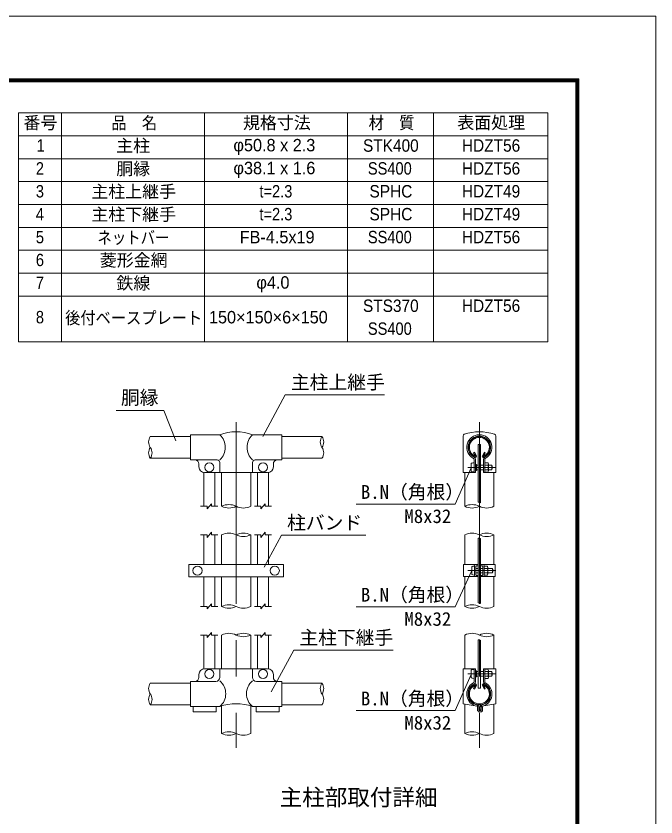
# Model space of a CAD drawing. Units: millimetres, scale not verified. Extents: x -4200 to 4200, y -2970 to 2970.
# Drawn here: x 1964 to 4200, y 170 to 2970 of the extents above; entities that cross this region are included whole.
import ezdxf
from ezdxf.enums import TextEntityAlignment as Align

# ---------------------------------------------------------------- set-up
doc = ezdxf.new("R2010")
doc.units = ezdxf.units.MM
doc.header["$LTSCALE"] = 20
doc.linetypes.add('USER1', pattern=[50.8, 31.75, -6.35, 6.35, -6.35])
for name, color, linetype, lineweight in [('0-0_D-BMK', 2, 'USER1', 13), ('0-1_D-STR1', 1, 'Continuous', 18), ('0-2_D-STR-DIM', 7, 'Continuous', 9), ('0-5_D-STR3', 3, 'Continuous', 13), ('0-7_D-STR-TXT', 7, 'Continuous', 9), ('0-8_D-TTL', 7, 'Continuous', 9), ('0-C_D-MTR-FRAM', 7, 'Continuous', 9)]:
    doc.layers.add(name, color=color, linetype=linetype, lineweight=lineweight)
doc.layers.add('0-4_D-TTL-TXT', color=7, linetype='Continuous')
doc.layers.add('0-B_D-MTR-TXT', color=7, linetype='Continuous')
doc.styles.add('ＭＳ ゴシック', font='')
doc.styles.add('ＭＳ Ｐゴシック', font='')
doc.styles.get('ＭＳ ゴシック').set_extended_font_data('MS Gothic')
doc.styles.get('ＭＳ Ｐゴシック').set_extended_font_data('MS PGothic')

msp = doc.modelspace()

# ---------------------------------------------------------------- linework, layer by layer
at = {"layer": '0-0_D-BMK'}
for p, q in [((2732.8, 1550.33), (2732.8, 412.33)), ((3582.8, 1550.33), (3582.8, 412.33)), ((3542.15, 1392.33), (3639.9, 1392.33)), ((3542.72, 1031.33), (3640.48, 1031.33)), ((3542.15, 670.33), (3639.9, 670.33))]:
    msp.add_line(p, q, dxfattribs=at)
at = {"layer": '0-1_D-STR1'}
for p, q in [((2572.8, 1500.33), (2432.8, 1500.33)), ((2892.8, 1500.33), (3032.8, 1500.33)), ((3562.44, 1443.73), (3565.21, 1445.33)), ((3569.45, 1431.57), (3562.44, 1443.73)), ((3572.23, 1433.17), (3565.21, 1445.33)), ((3593.37, 1433.17), (3600.39, 1445.33)), ((3596.15, 1431.57), (3603.17, 1443.73)), ((3603.17, 1443.73), (3600.39, 1445.33)), ((2572.8, 1424.13), (2432.8, 1424.13)), ((2892.8, 1424.13), (3032.8, 1424.13)), ((2682, 1374.33), (2682, 1256.33)), ((2783.6, 1374.33), (2783.6, 1256.33)), ((3532, 1374.33), (3532, 1256.33)), ((3633.6, 1374.33), (3633.6, 1256.33)), ((2682, 1156.33), (2682, 1052.32)), ((2783.6, 1156.33), (2783.6, 1052.32)), ((3532, 1156.33), (3532, 1052.33)), ((3633.6, 1156.33), (3633.6, 1052.33)), ((2682, 1010.32), (2682, 906.33)), ((2783.6, 1010.32), (2783.6, 906.33)), ((3532, 1010.33), (3532, 906.33)), ((3633.6, 1010.33), (3633.6, 906.33)), ((2682, 806.33), (2682, 688.33)), ((2783.6, 806.33), (2783.6, 688.33)), ((3532, 806.33), (3532, 688.33)), ((3633.6, 806.33), (3633.6, 688.33)), ((2572.8, 638.43), (2432.8, 638.43)), ((2892.8, 638.43), (3032.8, 638.43)), ((3569.45, 631.09), (3562.44, 618.94)), ((3562.44, 618.94), (3565.21, 617.33)), ((3572.23, 629.49), (3565.21, 617.33)), ((3593.37, 629.49), (3600.39, 617.33)), ((3596.15, 631.09), (3603.17, 618.94)), ((3603.17, 618.94), (3600.39, 617.33)), ((2572.8, 562.23), (2432.8, 562.23)), ((2892.8, 562.23), (3032.8, 562.23)), ((3532, 564.99), (3532, 462.33)), ((3633.6, 564.99), (3633.6, 462.33)), ((2682, 556.33), (2682, 462.33)), ((2783.6, 556.33), (2783.6, 462.33))]:
    msp.add_line(p, q, dxfattribs=at)
for centre, radius, start, end in [((3582.8, 1462.23), 38.1, 294.32478, 245.67522), ((3582.8, 1462.23), 34.89, 294.32478, 245.67522), ((3568.76, 1431.17), 4.01, 245.67522, 30), ((3568.76, 1431.17), 0.802, 245.67522, 30), ((3596.84, 1431.17), 4.01, 150, 294.32478), ((3596.84, 1431.17), 0.802, 150, 294.32478), ((3582.8, 600.43), 38.1, 114.32478, 65.67522), ((3582.8, 600.43), 34.89, 114.32478, 65.67522), ((3568.76, 631.5), 4.01, 330, 114.32478), ((3568.76, 631.5), 0.802, 330, 114.32478), ((3596.84, 631.5), 4.01, 65.67522, 210), ((3596.84, 631.5), 0.802, 65.67522, 210)]:
    msp.add_arc(centre, radius, start, end, dxfattribs=at)
at = {"layer": '0-2_D-STR-DIM'}
for p, q in [((2631.3, 1247.33), (2646.3, 1265.33)), ((2646.3, 1256.33), (2646.3, 1265.33)), ((2819.3, 1247.33), (2834.3, 1265.33)), ((2834.3, 1256.33), (2834.3, 1265.33)), ((2608.8, 1256.33), (2631.3, 1256.33)), ((2631.3, 1247.33), (2631.3, 1256.33)), ((2646.3, 1256.33), (2668.8, 1256.33)), ((2796.8, 1256.33), (2819.3, 1256.33)), ((2819.3, 1247.33), (2819.3, 1256.33)), ((2834.3, 1256.33), (2856.8, 1256.33)), ((2608.8, 1156.33), (2631.3, 1156.33)), ((2631.3, 1147.33), (2646.3, 1165.33)), ((2631.3, 1147.33), (2631.3, 1156.33)), ((2646.3, 1156.33), (2646.3, 1165.33)), ((2646.3, 1156.33), (2668.8, 1156.33)), ((2796.8, 1156.33), (2819.3, 1156.33)), ((2819.3, 1147.33), (2834.3, 1165.33)), ((2819.3, 1147.33), (2819.3, 1156.33)), ((2834.3, 1156.33), (2834.3, 1165.33)), ((2834.3, 1156.33), (2856.8, 1156.33)), ((2608.8, 906.33), (2631.3, 906.33)), ((2631.3, 897.33), (2646.3, 915.33)), ((2631.3, 897.33), (2631.3, 906.33)), ((2646.3, 906.33), (2646.3, 915.33)), ((2646.3, 906.33), (2668.8, 906.33)), ((2796.8, 906.33), (2819.3, 906.33)), ((2819.3, 897.33), (2834.3, 915.33)), ((2819.3, 897.33), (2819.3, 906.33)), ((2834.3, 906.33), (2834.3, 915.33)), ((2834.3, 906.33), (2856.8, 906.33)), ((2631.3, 797.33), (2646.3, 815.33)), ((2646.3, 806.33), (2646.3, 815.33)), ((2819.3, 797.33), (2834.3, 815.33)), ((2834.3, 806.33), (2834.3, 815.33)), ((2608.8, 806.33), (2631.3, 806.33)), ((2631.3, 797.33), (2631.3, 806.33)), ((2646.3, 806.33), (2668.8, 806.33)), ((2796.8, 806.33), (2819.3, 806.33)), ((2819.3, 797.33), (2819.3, 806.33)), ((2834.3, 806.33), (2856.8, 806.33))]:
    msp.add_line(p, q, dxfattribs=at)
for centre, radius, start, end in [((2460.04, 1481.28), 33.24, 145.03504, 214.96496), ((3060.04, 1481.28), 33.24, 145.03504, 214.96496), ((3005.56, 1481.28), 33.24, 325.03504, 34.96496), ((2460.04, 1443.18), 33.24, 145.03422, 214.96578), ((2405.56, 1443.18), 33.24, 325.03504, 34.96496), ((3005.56, 1443.18), 33.24, 325.03422, 34.96578), ((2707.4, 1205.57), 56.76, 63.4184, 116.5816), ((3557.4, 1205.57), 56.76, 63.4184, 116.5816), ((3579.84, 1255.27), 15.36, 60.95271, 95.76063), ((2707.4, 1307.1), 56.76, 243.4184, 296.5816), ((2758.2, 1307.1), 56.76, 243.4184, 296.5816), ((3557.4, 1307.1), 56.76, 243.4184, 296.5816), ((3608.2, 1307.1), 56.76, 243.4184, 296.5816), ((2707.4, 1105.57), 56.76, 63.4184, 116.5816), ((2758.2, 1105.57), 56.76, 63.4184, 116.5816), ((2758.2, 1207.1), 56.76, 243.4184, 296.5816), ((3557.4, 1105.57), 56.76, 63.4184, 116.5816), ((3608.2, 1105.57), 56.76, 63.4184, 116.5816), ((3608.2, 1207.1), 56.76, 243.4184, 296.5816), ((3579.84, 1130.01), 15.36, 60.95271, 95.76063), ((2707.4, 855.57), 56.76, 63.4184, 116.5816), ((2707.4, 957.1), 56.76, 243.4184, 296.5816), ((2758.2, 957.1), 56.76, 243.4184, 296.5816), ((3557.4, 855.57), 56.76, 63.4184, 116.5816), ((3557.4, 957.1), 56.76, 243.4184, 296.5816), ((3579.84, 903.07), 15.36, 60.95271, 95.76063), ((3608.2, 957.1), 56.76, 243.4184, 296.5816), ((2707.4, 755.57), 56.76, 63.4184, 116.5816), ((2758.2, 755.57), 56.76, 63.4184, 116.5816), ((3557.4, 755.57), 56.76, 63.4184, 116.5816), ((3608.2, 755.57), 56.76, 63.4184, 116.5816), ((2758.2, 857.1), 56.76, 243.4184, 296.5816), ((3579.84, 774.34), 15.36, 60.95271, 95.76063), ((3608.2, 857.1), 56.76, 243.4184, 296.5816), ((2460.04, 619.38), 33.24, 145.03504, 214.96496), ((3060.04, 619.38), 33.24, 145.03504, 214.96496), ((3005.56, 619.38), 33.24, 325.03504, 34.96496), ((2460.04, 581.28), 33.24, 145.03422, 214.96578), ((2405.56, 581.28), 33.24, 325.03504, 34.96496), ((3005.56, 581.28), 33.24, 325.03422, 34.96578), ((2707.4, 411.57), 56.76, 63.4184, 116.5816), ((2707.4, 513.1), 56.76, 243.4184, 296.5816), ((2758.2, 513.1), 56.76, 243.4184, 296.5816), ((3557.4, 411.57), 56.76, 63.4184, 116.5816), ((3557.4, 513.1), 56.76, 243.4184, 296.5816), ((3608.2, 513.1), 56.76, 243.4184, 296.5816)]:
    msp.add_arc(centre, radius, start, end, dxfattribs=at)
at = {"layer": '0-5_D-STR3'}
for p, q in [((2572.8, 1506.33), (2572.8, 1418.33)), ((2572.8, 1506.33), (2675.7, 1506.33)), ((2789.9, 1506.33), (2892.8, 1506.33)), ((2892.8, 1506.33), (2892.8, 1418.33)), ((3639.9, 1501.71), (3639.9, 1374.33)), ((3578.3, 1472.33), (3587.3, 1472.33)), ((3578.3, 1472.33), (3578.3, 1270.56)), ((3587.3, 1472.33), (3587.3, 1268.7)), ((2572.8, 1418.33), (2666.3, 1418.33)), ((2602.8, 1404.33), (2602.8, 1394.33)), ((2675.7, 1408.93), (2675.7, 1374.33)), ((2789.9, 1408.93), (2789.9, 1374.33)), ((2799.3, 1418.33), (2892.8, 1418.33)), ((2862.8, 1404.33), (2862.8, 1394.33)), ((3554.6, 1405.33), (3554.6, 1379.33)), ((3564.2, 1419.99), (3564.2, 1374.33)), ((3568.8, 1419.99), (3568.8, 1374.33)), ((3572.2, 1402.97), (3568.8, 1402.97)), ((3572.2, 1402.97), (3572.2, 1381.7)), ((3572.2, 1400.33), (3578.3, 1400.33)), ((3587.3, 1400.33), (3596.8, 1400.33)), ((3596.8, 1419.99), (3596.8, 1374.33)), ((3601.4, 1419.99), (3601.4, 1374.33)), ((3612.4, 1408.53), (3601.4, 1408.53)), ((3612.4, 1400.43), (3601.4, 1400.43)), ((3614.4, 1404.16), (3614.4, 1380.26)), ((3614.4, 1400.33), (3626.2, 1400.33)), ((3626.2, 1400.33), (3626.2, 1384.33)), ((2619.8, 1374.33), (2619.8, 1256.33)), ((2622.8, 1374.33), (2842.8, 1374.33)), ((2657.8, 1374.33), (2657.8, 1256.33)), ((2807.8, 1374.33), (2807.8, 1256.33)), ((2845.8, 1374.33), (2845.8, 1256.33)), ((3572.2, 1381.7), (3568.8, 1381.7)), ((3572.2, 1384.33), (3578.3, 1384.33)), ((3587.3, 1384.33), (3596.8, 1384.33)), ((3596.8, 1374.33), (3639.9, 1374.33)), ((3612.4, 1384.23), (3601.4, 1384.23)), ((3612.4, 1376.13), (3601.4, 1376.13)), ((3614.4, 1384.33), (3626.2, 1384.33)), ((2619.8, 1156.33), (2619.8, 1052.32)), ((2657.8, 1156.33), (2657.8, 1052.32)), ((2807.8, 1156.33), (2807.8, 1052.32)), ((2845.8, 1156.33), (2845.8, 1052.32)), ((3578.3, 1145.29), (3578.3, 918.36)), ((3587.3, 1143.43), (3587.3, 916.5)), ((2567.8, 1052.32), (2567.8, 1010.32)), ((2897.8, 1052.32), (2567.8, 1052.32)), ((2897.8, 1052.32), (2897.8, 1010.32)), ((3556.7, 1044.33), (3556.7, 1018.33)), ((3566.3, 1048.33), (3566.3, 1014.33)), ((3566.3, 1047.33), (3566.3, 1015.33)), ((3566.3, 1043.73), (3566.3, 1018.93)), ((3570.9, 1045.73), (3570.9, 1016.93)), ((3570.9, 1039.33), (3578.3, 1039.33)), ((3578.3, 1047.73), (3572.9, 1047.73)), ((3587.3, 1047.73), (3592.7, 1047.73)), ((3587.3, 1039.33), (3594.7, 1039.33)), ((3594.7, 1045.73), (3594.7, 1016.93)), ((3599.3, 1048.33), (3599.3, 1014.33)), ((3610.3, 1047.53), (3599.3, 1047.53)), ((3610.3, 1039.43), (3599.3, 1039.43)), ((3612.3, 1043.16), (3612.3, 1019.26)), ((3612.3, 1039.33), (3628.3, 1039.33)), ((3628.3, 1039.33), (3628.3, 1023.33)), ((2897.8, 1010.32), (2567.8, 1010.32)), ((2619.8, 1010.32), (2619.8, 906.33)), ((2657.8, 1010.32), (2657.8, 906.33)), ((2807.8, 1010.32), (2807.8, 906.33)), ((2845.8, 1010.32), (2845.8, 906.33)), ((3578.3, 1010.33), (3527.4, 1010.33)), ((3570.9, 1023.33), (3578.3, 1023.33)), ((3578.3, 1014.93), (3572.9, 1014.93)), ((3587.3, 1023.33), (3594.7, 1023.33)), ((3587.3, 1014.93), (3592.7, 1014.93)), ((3587.3, 1010.33), (3638.2, 1010.33)), ((3610.3, 1023.23), (3599.3, 1023.23)), ((3610.3, 1015.13), (3599.3, 1015.13)), ((3612.3, 1023.33), (3628.3, 1023.33)), ((2619.8, 806.33), (2619.8, 688.11)), ((2657.8, 806.33), (2657.8, 688.33)), ((2807.8, 806.33), (2807.8, 688.33)), ((2845.8, 806.33), (2845.8, 688.11)), ((3578.3, 620.33), (3578.3, 789.63)), ((3587.3, 620.33), (3587.3, 787.77)), ((2622.8, 688.33), (2842.8, 688.33)), ((2675.7, 688.33), (2675.7, 658.33)), ((2789.9, 688.33), (2789.9, 658.33)), ((3525.7, 688.33), (3525.7, 566.16)), ((3525.7, 688.33), (3568.8, 688.33)), ((3554.6, 683.33), (3554.6, 657.33)), ((3564.2, 688.33), (3564.2, 642.68)), ((3568.8, 688.33), (3568.8, 642.68)), ((3572.2, 680.97), (3568.8, 680.97)), ((3572.2, 680.97), (3572.2, 659.7)), ((3572.2, 678.33), (3578.3, 678.33)), ((3587.3, 678.33), (3596.8, 678.33)), ((3596.8, 688.33), (3596.8, 642.68)), ((3596.8, 688.33), (3639.9, 688.33)), ((3601.4, 688.33), (3601.4, 642.68)), ((3612.4, 686.53), (3601.4, 686.53)), ((3612.4, 678.43), (3601.4, 678.43)), ((3614.4, 682.16), (3614.4, 658.26)), ((3614.4, 678.33), (3626.2, 678.33)), ((3626.2, 678.33), (3626.2, 662.33)), ((3639.9, 688.33), (3639.9, 566.16)), ((2572.8, 644.33), (2572.8, 556.33)), ((2661.7, 644.33), (2572.8, 644.33)), ((2602.8, 668.33), (2602.8, 658.33)), ((2892.8, 644.33), (2803.9, 644.33)), ((2862.8, 668.33), (2862.8, 658.33)), ((2892.8, 644.33), (2892.8, 556.33)), ((3572.2, 659.7), (3568.8, 659.7)), ((3572.2, 662.33), (3578.3, 662.33)), ((3587.3, 662.33), (3596.8, 662.33)), ((3612.4, 662.23), (3601.4, 662.23)), ((3612.4, 654.13), (3601.4, 654.13)), ((3614.4, 662.33), (3626.2, 662.33)), ((3578.3, 620.33), (3587.3, 620.33)), ((3525.7, 566.16), (3574.58, 557.11)), ((3639.9, 566.16), (3591.03, 557.11)), ((2675.7, 556.33), (2572.8, 556.33)), ((2582.8, 556.33), (2582.8, 537.73)), ((2662.8, 537.73), (2582.8, 537.73)), ((2662.8, 556.33), (2662.8, 537.73)), ((2892.8, 556.33), (2789.9, 556.33)), ((2802.8, 556.33), (2802.8, 537.73)), ((2882.8, 537.73), (2802.8, 537.73)), ((2882.8, 556.33), (2882.8, 537.73)), ((3576.2, 555.14), (3576.2, 544.33)), ((3580.8, 555.14), (3580.8, 544.33)), ((3582.8, 542.33), (3587.4, 542.33)), ((3582.8, 537.73), (3587.4, 537.73)), ((3584.8, 555.14), (3584.8, 545.33)), ((3584.8, 545.33), (3589.4, 545.33)), ((3589.4, 555.14), (3589.4, 544.33)), ((3589.4, 555.14), (3594, 555.14)), ((3594, 555.14), (3594, 544.33))]:
    msp.add_line(p, q, dxfattribs=at)
for points in [[(3525.7, 1501.72), (3525.7, 1374.33), (3568.8, 1374.33)], [(3578.3, 1052.33), (3527.4, 1052.33), (3527.4, 1010.33)], [(3587.3, 1052.33), (3638.2, 1052.33), (3638.2, 1010.33)]]:
    msp.add_lwpolyline(points, dxfattribs=at)
for centre in [(2638.8, 1392.33), (2826.8, 1392.33), (2597.8, 1031.32), (2867.8, 1031.32), (2638.8, 670.33), (2826.8, 670.33)]:
    msp.add_circle(centre, 16, dxfattribs=at)
for centre, radius, start, end in [((2732.8, 1356.87), 160, 69.0916, 110.9084), ((3582.79, 1356.87), 160, 70.77586, 109.21688), ((2633.19, 1462.33), 61.18, 314.01503, 45.98497), ((2832.41, 1462.33), 61.18, 134.01503, 225.98497), ((3532.3, 1501.72), 6.6, 109.21688, 180), ((3582.8, 1462.33), 44, 298.0884, 241.9116), ((3582.8, 1462.33), 39.4, 298.0884, 241.9116), ((3633.3, 1501.71), 6.6, 0, 70.77586), ((2588.8, 1404.33), 14, 0, 90), ((2666.3, 1408.93), 9.4, 0, 90), ((2799.3, 1408.93), 9.4, 90, 180), ((2876.8, 1404.33), 14, 90, 180), ((3560.2, 1419.99), 4, 0, 61.9116), ((3560.2, 1419.99), 8.6, 0, 61.9116), ((3605.4, 1419.99), 8.6, 118.0884, 180), ((3605.4, 1419.99), 4, 118.0884, 180), ((3597, 1392.33), 17.4, 332.26063, 27.73937), ((3609.33, 1404.48), 5.08, 307.21089, 52.78911), ((3611.2, 1392.33), 17, 331.92751, 28.07249), ((2622.8, 1394.33), 20, 180, 270), ((2842.8, 1394.33), 20, 270, 0), ((3609.3, 1380.18), 5.1, 307.42505, 52.57495), ((3570.3, 1048.33), 4, 90, 180), ((3572.9, 1045.73), 2, 90, 180), ((3592.7, 1045.73), 2, 0, 90), ((3595.3, 1048.33), 4, 0, 90), ((3594.9, 1031.33), 17.4, 332.26063, 27.73937), ((3607.23, 1043.48), 5.08, 307.21089, 52.78911), ((3613.3, 1031.33), 17, 331.92751, 28.07249), ((3570.3, 1014.33), 4, 180, 270), ((3572.9, 1016.93), 2, 180, 270), ((3592.7, 1016.93), 2, 270, 0), ((3595.3, 1014.33), 4, 270, 0), ((3607.2, 1019.18), 5.1, 307.42505, 52.57495), ((2622.8, 668.33), 20, 90, 180), ((2842.8, 668.33), 20, 0, 90), ((3597, 670.33), 17.4, 332.26063, 27.73937), ((3609.33, 682.48), 5.08, 307.21089, 52.78911), ((3611.2, 670.33), 17, 331.92751, 28.07249), ((2588.8, 658.33), 14, 270, 0), ((2661.7, 658.33), 14, 270, 0), ((2637.45, 601.21), 58.97, 310.4464, 49.5536), ((2828.16, 601.21), 58.97, 130.4464, 229.5536), ((2803.9, 658.33), 14, 180, 270), ((2876.8, 658.33), 14, 180, 270), ((3609.3, 658.18), 5.1, 307.42505, 52.57495), ((3582.8, 600.33), 44, 118.0884, 259.22478), ((3582.8, 600.33), 39.4, 118.0884, 259.22478), ((3560.2, 642.68), 4, 298.0884, 0), ((3560.2, 642.68), 8.6, 298.0884, 0), ((3582.8, 600.33), 39.4, 280.77522, 61.9116), ((3582.8, 600.33), 44, 280.77522, 61.9116), ((3605.4, 642.68), 8.6, 180, 241.9116), ((3605.4, 642.68), 4, 180, 241.9116), ((2732.8, 395.36), 170.8, 70.46947, 109.53053), ((3574.2, 555.14), 6.6, 0, 79.22478), ((3591.4, 555.14), 6.6, 100.77522, 180), ((3574.2, 555.14), 2, 0, 79.22478), ((3582.8, 544.33), 6.6, 180, 270), ((3582.8, 544.33), 2, 180, 270), ((3587.4, 544.33), 6.6, 270, 0), ((3587.4, 544.33), 2, 270, 0), ((3591.4, 555.14), 2, 100.77522, 180)]:
    msp.add_arc(centre, radius, start, end, dxfattribs=at)
for centre, start_param, end_param in [((3564.2, 1405.33), 1.5707963, 3.1415927), ((3564.2, 1379.33), 3.1415927, 4.712389), ((3566.3, 1044.33), 1.5707963, 3.1415927), ((3566.3, 1018.33), 3.1415927, 4.712389), ((3564.2, 683.33), 1.5707963, 3.1415927), ((3564.2, 657.33), 3.1415927, 4.712389)]:
    msp.add_ellipse(centre, major_axis=(9.6, 0), ratio=0.3125, start_param=start_param, end_param=end_param, dxfattribs=at)
at = {"layer": '0-7_D-STR-TXT'}
for points in [[(3251.5, 1646.34), (2904.24, 1646.34), (2825.75, 1500.34)], [(2313.34, 1591.71), (2480.37, 1591.71), (2522.35, 1484.84)], [(3152.59, 1264), (3498.66, 1264), (3553.8, 1390.5)], [(3186.39, 1155.46), (2890.83, 1155.46), (2831.27, 1043.12)], [(3152.59, 904.82), (3498.66, 904.82), (3555.87, 1029.52)], [(3281.25, 753.76), (2933.99, 753.76), (2855.5, 607.76)], [(3152.59, 542), (3498.66, 542), (3553.8, 668.5)]]:
    msp.add_lwpolyline(points, dxfattribs=at)
at = {"layer": '0-8_D-TTL', "color": 2, "lineweight": 18}
msp.add_lwpolyline([(-4200, 2970), (4200, 2970), (4200, -2970), (-4200, -2970)], close=True, dxfattribs=at)
at = {"layer": '0-8_D-TTL'}
for points in [[(-3930, 2750), (3930, 2750), (3930, -2750), (-3930, -2750)], [(-3927.5, 2747.5), (3927.5, 2747.5), (3927.5, -2747.5), (-3927.5, -2747.5)], [(-3925, 2745), (3925, 2745), (3925, -2745), (-3925, -2745)], [(-3922.5, 2742.5), (3922.5, 2742.5), (3922.5, -2742.5), (-3922.5, -2742.5)], [(-3920, 2740), (3920, 2740), (3920, -2740), (-3920, -2740)]]:
    msp.add_lwpolyline(points, close=True, dxfattribs=at)
at = {"layer": '0-C_D-MTR-FRAM'}
for p, q in [((1972.39, 2631.05), (3822.39, 2631.05)), ((1972.39, 2631.05), (1972.39, 1831.05)), ((2122.39, 2631.05), (2122.39, 1831.05)), ((2622.39, 2631.05), (2622.39, 1831.05)), ((3122.39, 2631.05), (3122.39, 1831.05)), ((3422.39, 2631.05), (3422.39, 1831.05)), ((3822.39, 2631.05), (3822.39, 1831.05)), ((1972.39, 2551.05), (3822.39, 2551.05)), ((1972.39, 2471.05), (3822.39, 2471.05)), ((1972.39, 2391.05), (3822.39, 2391.05)), ((1972.39, 2311.05), (3822.39, 2311.05)), ((1972.39, 2231.05), (3822.39, 2231.05)), ((1972.39, 2151.05), (3822.39, 2151.05)), ((1972.39, 2071.05), (3822.39, 2071.05)), ((1972.39, 1991.05), (3822.39, 1991.05)), ((1972.39, 1831.05), (3822.39, 1831.05))]:
    msp.add_line(p, q, dxfattribs=at)

# ---------------------------------------------------------------- texts
at = {"layer": '0-4_D-TTL-TXT', "style": 'ＭＳ ゴシック'}
msp.add_text('主柱部取付詳細', height=57.77, dxfattribs=at).set_placement((2884.91, 192.91), align=Align.BOTTOM_LEFT)
at = {"layer": '0-7_D-STR-TXT', "style": 'ＭＳ ゴシック'}
for s, p in [('主柱上継手', (2924.17, 1651.53)), ('胴縁', (2330.27, 1598)), ('B.N（角根）', (3168.83, 1267.93)), ('M8x32', (3320.91, 1183.35)), ('柱バンド', (2910.75, 1160.64)), ('B.N（角根）', (3168.83, 908.75)), ('M8x32', (3320.91, 824.17)), ('主柱下継手', (2953.92, 758.95)), ('B.N（角根）', (3168.83, 545.93)), ('M8x32', (3320.91, 461.35))]:
    msp.add_text(s, height=48.09, dxfattribs=at).set_placement(p, align=Align.BOTTOM_LEFT)
at = {"layer": '0-B_D-MTR-TXT', "style": 'ＭＳ Ｐゴシック'}
for s, height, p in [('番号', 43.4, (1989.59, 2562.37)), ('規格寸法', 43.4, (2756.75, 2562.05)), ('表面処理', 43.4, (3505.73, 2562.71)), ('主柱', 43.4, (2313.55, 2481.93)), ('φ50.8 x 2.3', 43.4, (2723.27, 2483.97)), ('胴縁', 43.4, (2313.87, 2401.71)), ('φ38.1 x 1.6', 43.4, (2723.39, 2403.97)), ('主柱上継手', 43.4, (2226.65, 2321.81)), ('主柱下継手', 43.4, (2226.65, 2241.81)), ('FB-4.5x19', 43.38, (2745.17, 2162.61)), ('菱形金網', 43.4, (2256.41, 2081.81)), ('鉄線', 43.4, (2314.45, 2001.69)), ('φ4.0', 43.38, (2803.45, 2003.97)), ('150×150×6×150', 43.4, (2637.71, 1882.61))]:
    msp.add_text(s, height=height, dxfattribs=at).set_placement(p, align=Align.BOTTOM_LEFT)
for s, height, width, p in [('品\u3000名', 43.38, 0.9, (2296.73, 2561.81)), ('材\u3000質', 43.38, 0.9, (3195.83, 2562.25)), ('1', 43.4, 0.9, (2035.25, 2482.61)), ('STK400', 43.38, 0.95, (3176.05, 2482.61)), ('HDZT56', 43.4, 0.95, (3521.75, 2482.71)), ('2', 43.4, 0.9, (2032.85, 2402.71)), ('SS400', 43.4, 0.9, (3193.09, 2402.61)), ('HDZT56', 43.4, 0.95, (3521.75, 2402.71)), ('3', 43.4, 0.9, (2032.85, 2322.71)), ('t=2.3', 43.4, 0.9, (2814.13, 2322.71)), ('SPHC', 43.4, 0.95, (3198.79, 2322.71)), ('HDZT49', 43.4, 0.95, (3521.75, 2322.71)), ('4', 43.4, 0.9, (2032.73, 2242.71)), ('t=2.3', 43.4, 0.9, (2814.13, 2242.71)), ('SPHC', 43.4, 0.95, (3198.79, 2242.71)), ('HDZT49', 43.4, 0.95, (3521.75, 2242.71)), ('5', 43.4, 0.9, (2032.85, 2162.71)), ('ネットバー', 43.38, 0.85, (2247.99, 2160.79)), ('SS400', 43.4, 0.9, (3193.09, 2162.61)), ('HDZT56', 43.4, 0.95, (3521.75, 2162.71)), ('6', 43.4, 0.9, (2032.85, 2082.71)), ('7', 43.4, 0.9, (2032.73, 2002.71)), ('STS370', 43.38, 0.95, (3175.93, 1922.61)), ('HDZT56', 43.4, 0.95, (3521.75, 1922.71)), ('8', 43.4, 0.9, (2032.85, 1882.71)), ('後付ベースプレート', 43.38, 0.9, (2135.09, 1880.33)), ('SS400', 43.4, 0.9, (3193.09, 1842.61))]:
    msp.add_text(s, height=height, dxfattribs=dict(at, width=width)).set_placement(p, align=Align.BOTTOM_LEFT)

doc.saveas('drawing.dxf')
